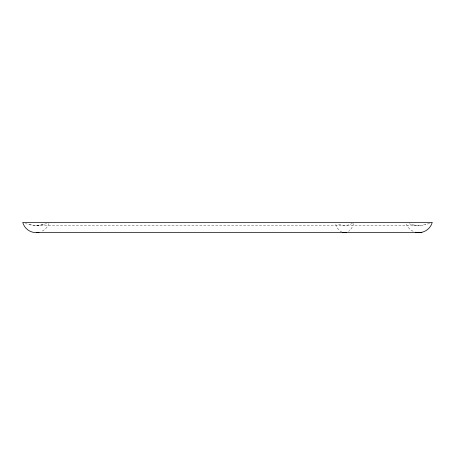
<?xml version="1.0" encoding="UTF-8"?>
<svg xmlns="http://www.w3.org/2000/svg" width="455" height="455" viewBox="0 0 455 455"><rect width="100%" height="100%" fill="white"/><g stroke="black" fill="none" stroke-linecap="round" stroke-linejoin="round"><path stroke-width="0.34" stroke-dasharray="2.27 1.71" d="M429.611 223.502L422.991 225.094M420.721 225.35L423.531 225.094M29.211 224.668L36.525 225.435L43.322 224.668L42.827 224.668M418.435 225.435L421.25 225.35M425.232 224.668L425.778 224.668M36.525 225.435L418.964 225.435L416.154 225.35M413.885 225.094L416.672 225.35M414.397 225.094L411.638 224.668L412.15 224.668L407.777 223.308M413.14 231.316C409.944 229.701 407.219 226.965 406.11 223.507M341.944 232.101A13.724 9.6 90 0 1 335.506 223.536M353.575 223.536A13.724 9.6 90 0 1 348.604 231.316M352.358 223.308A30.4 21.271 -90 0 1 337.218 223.581M48.93 223.536A13.724 13.724 0 0 1 41.832 231.316M46.655 223.513A30.4 30.4 0 0 1 25.378 223.513"/><path stroke-width="0.68" d="M36.525 232.613L418.964 232.613C425.044 232.619 430.703 228.274 432.25 222.387L22.75 222.387A13.724 13.724 0 0 0 38.993 232.283M418.435 232.613L421.944 232.283M415.984 232.283L415.46 232.283L418.964 232.613M346.619 232.283A13.724 9.6 90 0 1 342.456 232.283"/></g></svg>
